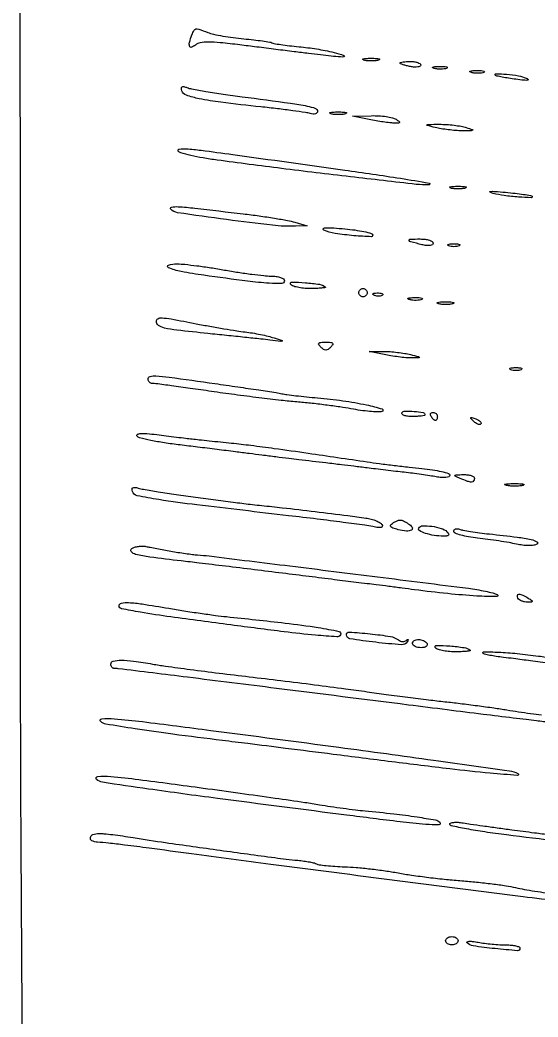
# Model space of a CAD drawing. Extents: x 0 to 1897, y 0 to 3427.
# Drawn here: x 0 to 125.4, y 2353.5 to 2595.1 of the extents above; entities that cross this region are included whole.
import ezdxf

# ---------------------------------------------------------------- set-up
doc = ezdxf.new("R2010")
doc.units = 0
doc.header["$MEASUREMENT"] = 0

msp = doc.modelspace()

# ---------------------------------------------------------------- linework, layer by layer
for points in [[(0, 2693.945209, 0.000071), (0.033176, 2460.079717, 0.001354), (0.251425, 2387.118151, 0.000574), (0.543644, 2344.444757, 0.411873)], [(128.38125, 2424.855206, 0.000406), (124.970811, 2425.269485, 0.001038), (122.5, 2425.562388, -0.0018), (119.371543, 2425.93809, -0.00019), (112.065625, 2426.844981, -0.000235), (103.364616, 2427.932545, -0.000188), (94, 2429.111099, 0.000098), (62.043892, 2433.138691, 0.000306), (40.535741, 2435.831808, 0.000053), (23.803099, 2437.914751, 0.02703), (22.75, 2437.988264, -0.13156), (22.46395, 2438.069672, -0.098821), (22.220312, 2438.290303, -0.086625), (22.056372, 2438.617003, -0.073199), (22, 2439, -0.346321), (22.571444, 2439.726068, -0.058646), (24.446522, 2439.952284, -0.03449), (27.506348, 2439.749893, -0.01058), (32.083219, 2439.029293, 0.009987), (35.226074, 2438.530651, 0.001726), (41.19632, 2437.726295, 0.001877), (48.211439, 2436.832591, 0.001678), (55.5, 2435.956676, -0.00138), (63.161068, 2435.040632, -0.00115), (71.296875, 2434.026037, -0.001161), (78.738584, 2433.063052, -0.003162), (84, 2432.335907, 0.002328), (88.628418, 2431.68838, 0.001616), (93.864401, 2430.997923, 0.00163), (98.896134, 2430.367608, 0.003361), (102.836259, 2429.913934, -0.00349), (106.514016, 2429.489513, -0.002393), (110.681216, 2428.958857, -0.002412), (114.689901, 2428.409184, -0.004895), (117.836259, 2427.930809, 0.002778), (120.644185, 2427.491717, 0.002466), (123.570651, 2427.06548, 0.002475), (126.208414, 2426.707871, 0.007591)], [(128.267187, 2439.173615, 0.000638), (123.55625, 2439.802741, 0.000619), (119.456978, 2440.339696, 0.002623), (117, 2440.645339, -0.007335), (115.245668, 2440.880383, -0.010521), (113.699479, 2441.144039, -0.006665), (112.421162, 2441.407517, -0.140927), (112.083333, 2441.590588, -0.673281), (112.252623, 2442.001315, -0.010267), (115.756752, 2441.910791, -0.013291), (120.286294, 2441.579812, -0.008634), (125.5, 2440.968128, -0.000104), (128.916175, 2440.506685, -0.000043), (133.528125, 2439.882338, -0.000043), (138.467518, 2439.212796, -0.000055)], [(139.5, 2380.463853, -0.001672), (121.736096, 2382.657736, -0.00037), (91.303242, 2386.542491, -0.000384), (60.717358, 2390.493606, -0.001434), (41.5, 2393.047169, 0.00048), (31.249408, 2394.429151, 0.002228), (25.324595, 2395.195289, 0.003725), (21.430102, 2395.651813, 0.011045), (18.75, 2395.88598, -0.09993), (17.42182, 2396.24537, -0.333429), (17.042225, 2397.004526, -0.26739), (17.66832, 2397.743998, -0.086635), (19.134703, 2398, -0.025116), (20.330217, 2397.93991, -0.005109), (22.438705, 2397.70563, -0.005373), (24.886916, 2397.381518, -0.005015), (27.384703, 2396.997889, 0.00512), (35.228515, 2395.794872, 0.00119), (48.432858, 2393.939944, 0.000939), (61.671969, 2392.137572, 0.009346), (67.234968, 2391.49646, -0.010443), (68.725389, 2391.32138, -0.012637), (70.114804, 2391.092746, -0.011286), (71.267623, 2390.845903, -0.080188), (71.793816, 2390.627428, 0.105701), (72.379828, 2390.418184, 0.00742), (74.120895, 2390.212669, 0.010241), (76.223123, 2390.039529, 0.007527), (78.558849, 2389.930509, -0.013698), (81.334958, 2389.766578, -0.006986), (84.811037, 2389.416584, -0.006935), (88.386935, 2388.955662, -0.010328), (91.5, 2388.4446, 0.009965), (94.785033, 2387.90286, 0.005102), (98.924878, 2387.347698, 0.005067), (103.20247, 2386.862397, 0.007597), (106.946394, 2386.533435, -0.007189), (110.514052, 2386.222891, -0.006215), (114.249281, 2385.796611, -0.006266), (117.625304, 2385.325699, -0.018072), (119.946394, 2384.885891, 0.011051), (122.050306, 2384.456559, 0.006149), (124.631128, 2384.021773, 0.00613), (127.254951, 2383.645746, 0.009866)]]:
    msp.add_lwpolyline(points, format="xyb")
for points in [[(45.444606, 2592.021061, 0.036966), (46.835539, 2591.606862, 0.010289), (49.067804, 2591.166091, 0.010326), (51.622199, 2590.77031, 0.010667), (54.163213, 2590.485205, -0.004972), (56.562677, 2590.243623, -0.007097), (58.686805, 2589.977836, -0.004199), (60.46357, 2589.714625, -0.099857), (60.93521, 2589.540042, 0.098196), (61.404445, 2589.364594, 0.004336), (63.132061, 2589.097528, 0.007188), (65.199514, 2588.826551, 0.00506), (67.531703, 2588.578808, -0.016588), (71.77052, 2588.02944, -0.016246), (75.993451, 2587.197353, -0.033645), (78.378818, 2586.47434, -0.803369), (78.322359, 2586.085953, -0.039991), (77.54311, 2586.091471, -0.00273), (75.339708, 2586.295822, -0.00389), (72.712844, 2586.57457, -0.002909), (69.822359, 2586.921101, -0.000036), (66.357165, 2587.35725, -0.000017), (61.923254, 2587.915808, -0.000017), (57.30382, 2588.498061, -0.000025), (53.214251, 2589.013877, 0.006459), (48.46807, 2589.550564, 0.025939), (45.552014, 2589.690103, 0.043165), (43.641928, 2589.5171, 0.129751), (42.464251, 2588.970331, -0.086746), (41.544573, 2588.444166, -0.417072), (41.054078, 2588.677282, -0.152287), (41.021017, 2589.632211, -0.024696), (41.606989, 2591.418213, -0.02833), (42.123046, 2592.564397, -0.238177), (42.569706, 2592.885609, -0.124434), (43.259144, 2592.822155, -0.005987)], [(86.75, 2585.310674, -0.039571), (85.952734, 2585.168469, -0.024357), (85, 2585.122029, -0.024357), (84.047266, 2585.168469, -0.039571), (83.25, 2585.310674, -0.161593), (82.99086, 2585.478988, -0.542911), (83.042187, 2585.633659, -0.052887), (83.748017, 2585.740287, -0.011065), (85, 2585.767997, -0.011065), (86.251983, 2585.740287, -0.052887), (86.957813, 2585.633659, -0.542911), (87.00914, 2585.478988, -0.161593)], [(97, 2584.138672, -0.285831), (96.816555, 2583.843992, -0.076393), (96.265625, 2583.670744, -0.053628), (95.458177, 2583.634359, -0.031701), (94.5, 2583.755249, -0.013875), (93.5418, 2583.966135, -0.021857), (92.734375, 2584.2054, -0.017542), (92.114399, 2584.443639, -0.300822), (92, 2584.616577, -0.347462), (92.119163, 2584.767351, -0.020244), (92.734375, 2584.88737, -0.023639), (93.541581, 2584.972369, -0.014412), (94.5, 2585, -0.032714), (95.457653, 2584.937276, -0.050289), (96.265625, 2584.746985, -0.064968), (96.823693, 2584.469414, -0.249889)], [(103.269032, 2583.344063, -0.06278), (102.671085, 2583.185595, -0.030339), (101.880008, 2583.127736, -0.029507), (101.036634, 2583.167106, -0.037336), (100.269032, 2583.307009, -0.087174), (99.883358, 2583.48334, -0.597527), (99.900903, 2583.643467, -0.080377), (100.431793, 2583.764444, -0.012823), (101.5, 2583.805051, -0.014395), (102.580113, 2583.787295, -0.052471), (103.257153, 2583.684921, -0.333666), (103.386009, 2583.52287, -0.31318)], [(112.269032, 2582.344063, -0.06278), (111.671085, 2582.185595, -0.030339), (110.880008, 2582.127736, -0.029507), (110.036634, 2582.167106, -0.037336), (109.269032, 2582.307009, -0.087174), (108.883358, 2582.48334, -0.597527), (108.900903, 2582.643467, -0.080377), (109.431793, 2582.764444, -0.012823), (110.5, 2582.805051, -0.014395), (111.580113, 2582.787295, -0.052471), (112.257153, 2582.684921, -0.333666), (112.386009, 2582.52287, -0.31318)], [(122.5, 2580.973867, -0.099315), (122.949712, 2580.656321, -0.617618), (122.877594, 2580.457856, -0.054818), (121.959551, 2580.452186, -0.007028), (120, 2580.683311, -0.006212), (118.245648, 2580.937492, -0.008927), (116.699479, 2581.209531, -0.005386), (115.413955, 2581.473851, -0.125696), (115.083333, 2581.639159, -0.697759), (115.230997, 2582.029841, -0.020116), (117.749732, 2581.905726, -0.019461), (120.642789, 2581.532263, -0.062466)], [(53.780347, 2576.468135, -0.000944), (65.462909, 2574.879313, -0.014252), (69.504431, 2574.204015, -0.041509), (71.476879, 2573.643158, -0.312295), (72, 2572.887299, -0.195921), (71.858901, 2572.541029, -0.130265), (71.485938, 2572.318556, -0.089564), (70.92006, 2572.26171, -0.05278), (70.25, 2572.386406, 0.03597), (69.096099, 2572.641467, 0.002895), (66.012607, 2573.075512, 0.003895), (62.323296, 2573.543835, 0.002981), (58.282278, 2574.000429, -0.003847), (48.642437, 2575.106552, -0.020189), (43.379141, 2575.968436, -0.033599), (40.27094, 2576.828186, -0.232038), (39.19213, 2577.923611, -0.067021), (39.079645, 2578.51516, -0.272363), (39.24149, 2578.827745, -0.196306), (39.654113, 2578.900075, -0.038082), (40.393898, 2578.679089, 0.047747), (41.539542, 2578.360806, 0.002969), (45.013721, 2577.765782, 0.004373), (49.169803, 2577.116634, 0.003228)], [(78.75, 2572.310674, -0.039571), (77.952734, 2572.168469, -0.024357), (77, 2572.122029, -0.024357), (76.047266, 2572.168469, -0.039571), (75.25, 2572.310674, -0.161593), (74.99086, 2572.478988, -0.542911), (75.042187, 2572.633659, -0.052887), (75.748017, 2572.740287, -0.011065), (77, 2572.767997, -0.011065), (78.251983, 2572.740287, -0.052887), (78.957813, 2572.633659, -0.542911), (79.00914, 2572.478988, -0.161593)], [(91, 2571, -0.015263), (91.780775, 2570.460949, -0.373733), (91.834137, 2570.223096, -0.269888), (91.58918, 2570.073263, -0.010725), (90.5, 2570.072942, -0.023499), (89.46571, 2570.143533, -0.007203), (87.9125, 2570.345869, -0.007191), (86.178115, 2570.622787, -0.007814), (84.5, 2570.942631), (80.5, 2571.770002), (85, 2571.869688, -0.020115), (86.83278, 2571.836557, -0.021415), (88.61875, 2571.655338, -0.021604), (90.133223, 2571.368554, -0.086058)], [(108, 2569, -0.005496), (109.501699, 2568.500807, -0.594682), (109.529991, 2568.331811, -0.166507), (109.196512, 2568.216211, -0.002256), (107, 2568.217995, -0.017344), (105.44154, 2568.28038, -0.011261), (103.646875, 2568.455396, -0.011325), (101.900388, 2568.70576, -0.021037), (100.5, 2569, -0.00268), (98.532571, 2569.51187, -0.619325), (98.502934, 2569.656667, -0.165005), (98.806442, 2569.762873, -0.001222), (101.5, 2569.782005, -0.017333), (103.214621, 2569.730546, -0.013768), (105.059375, 2569.559978, -0.01399), (106.762172, 2569.30661, -0.033574)], [(51.5, 2562.461768, -0.000509), (78.576775, 2558.685349, -0.003383), (92.068324, 2556.696474, -0.007126), (99.026208, 2555.520854, -0.891543), (99, 2555.130754, -0.04011), (95.881845, 2555.232783, -0.000786), (79.990564, 2557.059661, -0.002109), (63.289224, 2559.077717, -0.002591), (47.716423, 2561.108106, -0.009468), (44.306453, 2561.636616, -0.013895), (41.333023, 2562.240871, -0.00918), (38.909968, 2562.850899, -0.190306), (38.320084, 2563.29111, -0.548738), (38.558454, 2563.784355, -0.044959), (40.29597, 2563.831308, -0.016608), (43.839515, 2563.489883, -0.002073)], [(107.75, 2554.310674, -0.039571), (106.952734, 2554.168469, -0.024357), (106, 2554.122029, -0.024357), (105.047266, 2554.168469, -0.039571), (104.25, 2554.310674, -0.161593), (103.99086, 2554.478988, -0.542911), (104.042187, 2554.633659, -0.052887), (104.748017, 2554.740287, -0.011065), (106, 2554.767997, -0.011065), (107.251983, 2554.740287, -0.052887), (107.957813, 2554.633659, -0.542911), (108.00914, 2554.478988, -0.161593)], [(123.916667, 2552.374801, -0.696391), (123.766946, 2551.99815, -0.011884), (120.644078, 2552.14792, -0.015883), (117.177898, 2552.507785, -0.032478), (114.5, 2553.051029, -0.052633), (113.7463, 2553.343577, -0.752692), (113.780696, 2553.51767, -0.040001), (114.921779, 2553.523751, -0.004522), (117.5, 2553.307515, -0.005178), (119.829405, 2553.066558, -0.007729), (121.859896, 2552.803391, -0.00384), (123.567603, 2552.541754, -0.144198)], [(54, 2548.097442, -0.00509), (57.857065, 2547.599892, -0.005562), (61.590625, 2547.037179, -0.005228), (64.773353, 2546.487004, -0.027397), (66.5, 2546.071032), (69.5, 2545.171905), (66.708395, 2545.085953, -0.035938), (61.101889, 2545.31631, -0.005506), (50.013864, 2546.697425, -0.002027), (38.15053, 2548.356977, -0.162869), (36.5, 2549.186985, -0.595465), (36.657462, 2549.710432, -0.066752), (38.246967, 2549.82368, -0.013112), (42.323445, 2549.462371, -0.000871)], [(85.265086, 2543.134914, -0.678278), (85.015285, 2542.554784, -0.014868), (80.804048, 2542.797341, -0.017208), (76.245575, 2543.354777, -0.065398), (73.5, 2544.16425, -0.400124), (73.378267, 2544.45851, -0.288183), (73.681999, 2544.684963, -0.033412), (75.238404, 2544.704728, -0.007017), (77.956222, 2544.51926, -0.011157), (80.491252, 2544.253424, -0.015099), (82.766393, 2543.89328, -0.012034), (84.620847, 2543.49558, -0.138392)], [(100, 2540.980948, -0.263874), (99.796269, 2540.621789, -0.102581), (99.237202, 2540.427558, -0.062172), (98.363344, 2540.42254, -0.029261), (97.25, 2540.621624, -0.005544), (94.590754, 2541.290848, -0.260572), (94.203943, 2541.664006, -0.493365), (94.418445, 2541.962508, -0.007762), (96.833333, 2542, -0.030509), (98.046504, 2541.925905, -0.047371), (99.069792, 2541.700653, -0.060308), (99.781173, 2541.372839, -0.260279)], [(106.25, 2540.337719, -0.057986), (105.679992, 2540.181385, -0.037979), (105, 2540.12966, -0.037979), (104.320008, 2540.181385, -0.057986), (103.75, 2540.337719, -0.174857), (103.540618, 2540.525001, -0.447206), (103.601562, 2540.693942, -0.078554), (104.10856, 2540.810911, -0.017491), (105, 2540.842105, -0.017491), (105.89144, 2540.810911, -0.078554), (106.398438, 2540.693942, -0.447206), (106.459382, 2540.525001, -0.174857)], [(49.5, 2534.484787, 0.006127), (52.801172, 2533.930016, 0.006185), (56.104687, 2533.458167, 0.006048), (58.991109, 2533.117715, 0.024819), (60.75, 2533.019675, -0.032571), (61.994941, 2532.930918, -0.049959), (63.045313, 2532.678183, -0.064307), (63.771366, 2532.314475, -0.249481), (64, 2531.884777, -0.404309), (63.351386, 2531.213771, -0.025348), (60.329946, 2531.264393, -0.015373), (55.066747, 2531.782807, -0.002284), (44.5, 2533.201827, -0.012135), (39.012791, 2534.10047, -0.054595), (35.907181, 2535.046465, -0.699786), (35.941216, 2535.663215, -0.076301), (38.05, 2535.965112, -0.023486), (39.892554, 2535.859833, -0.006134), (42.836562, 2535.515875, -0.006219), (46.184139, 2535.040675, -0.006325)], [(73.916667, 2530.360841, -0.636433), (73.876484, 2530.219228, -0.015827), (73.004315, 2530.105997, -0.016108), (71.772995, 2530.025553, -0.008257), (70.225684, 2530, -0.023134), (68.606552, 2530.074956, -0.030046), (67.138827, 2530.300678, -0.030725), (65.980156, 2530.62647, -0.172092), (65.485423, 2531.023586, -0.591123), (65.786952, 2531.557423, -0.016838), (69.059739, 2531.410799, -0.017723), (72.488079, 2531.01866, -0.142042)], [(84, 2529, -0.099038), (83.923658, 2528.618362, -0.097945), (83.70625, 2528.29375, -0.097945), (83.381638, 2528.076342, -0.099038), (83, 2528, -0.099038), (82.618362, 2528.076342, -0.097945), (82.29375, 2528.29375, -0.097945), (82.076342, 2528.618362, -0.099038), (82, 2529, -0.099038), (82.076342, 2529.381638, -0.097945), (82.29375, 2529.70625, -0.097945), (82.618362, 2529.923658, -0.099038), (83, 2530, -0.099038), (83.381638, 2529.923658, -0.097945), (83.70625, 2529.70625, -0.097945), (83.923658, 2529.381638, -0.099038)], [(87.729167, 2528.395833, -0.126455), (87.402231, 2528.202593, -0.060344), (86.916927, 2528.123424, -0.05415), (86.359369, 2528.160852, -0.051402), (85.8125, 2528.316886, -0.054073), (85.395823, 2528.538436, -0.470617), (85.37858, 2528.720685, -0.168741), (85.670344, 2528.862007, -0.018894), (86.416667, 2528.921053, -0.028489), (87.112848, 2528.910055, -0.077125), (87.592839, 2528.799335, -0.208169), (87.77538, 2528.614691, -0.296942)], [(97.269032, 2527.344063, -0.06278), (96.671085, 2527.185595, -0.030339), (95.880008, 2527.127736, -0.029507), (95.036634, 2527.167106, -0.037336), (94.269032, 2527.307009, -0.087174), (93.883358, 2527.48334, -0.597527), (93.900903, 2527.643467, -0.080377), (94.431793, 2527.764444, -0.012823), (95.5, 2527.805051, -0.014395), (96.580113, 2527.787295, -0.052471), (97.257153, 2527.684921, -0.333666), (97.386009, 2527.52287, -0.31318)], [(104.75, 2526.310674, -0.039571), (103.952734, 2526.168469, -0.024357), (103, 2526.122029, -0.024357), (102.047266, 2526.168469, -0.039571), (101.25, 2526.310674, -0.161593), (100.99086, 2526.478988, -0.542911), (101.042187, 2526.633659, -0.052887), (101.748017, 2526.740287, -0.011065), (103, 2526.767997, -0.011065), (104.251983, 2526.740287, -0.052887), (104.957813, 2526.633659, -0.542911), (105.00914, 2526.478988, -0.161593)], [(42.662032, 2521.471241, 0.003428), (45.956204, 2520.852138, 0.003095), (49.372597, 2520.256094, 0.0031), (52.440292, 2519.759967, 0.00984), (54.5, 2519.481342, -0.013147), (56.250567, 2519.232738, -0.009238), (58.20625, 2518.865056, -0.00933), (60.066314, 2518.443299, -0.019228), (61.5, 2518.030906, -0.002057), (63.448439, 2517.379478, -0.660005), (63.457812, 2517.25843, -0.149509), (63.16157, 2517.203144, -0.000977), (60.5, 2517.508614, 0.002234), (58.278897, 2517.757877, 0.000485), (54.44375, 2518.167167, 0.000506), (50.004693, 2518.632008, 0.000484), (45.5, 2519.094704, -0.002841), (37.987813, 2519.902104, -0.030033), (34.95123, 2520.4321, -0.09472), (33.510644, 2521.078401, -0.24477), (33, 2522.059017, -0.283), (33.392951, 2522.697675, -0.132874), (34.380188, 2522.901338, -0.030819), (36.57277, 2522.631668, -0.002158)], [(75.2, 2515.8, -0.049631), (74.547259, 2515.265408, -0.147822), (74, 2515.1, -0.147822), (73.452741, 2515.265408, -0.049631), (72.8, 2515.8, -0.051663), (72.313616, 2516.398813, -0.354955), (72.35, 2516.75, -0.180052), (72.800928, 2516.95632, -0.018208), (74, 2517, -0.018208), (75.199072, 2516.95632, -0.180052), (75.65, 2516.75, -0.354955), (75.686384, 2516.398813, -0.051663)], [(94.5, 2514, -0.001786), (96.419456, 2513.504276, -0.194683), (96.629111, 2513.347895, -0.571937), (96.562793, 2513.224657, -0.003445), (95, 2513.175944, -0.025546), (93.76466, 2513.209073, -0.00988), (92.059375, 2513.376126, -0.009751), (90.214662, 2513.630278, -0.011889), (88.5, 2513.942631), (84.5, 2514.770002), (88, 2514.766686, -0.017652), (89.558466, 2514.710169, -0.011465), (91.353125, 2514.540104, -0.011532), (93.099599, 2514.293148, -0.021412)], [(121.25, 2510.337719, -0.057986), (120.679992, 2510.181385, -0.037979), (120, 2510.12966, -0.037979), (119.320008, 2510.181385, -0.057986), (118.75, 2510.337719, -0.174857), (118.540618, 2510.525001, -0.447206), (118.601562, 2510.693942, -0.078554), (119.10856, 2510.810911, -0.017491), (120, 2510.842105, -0.017491), (120.89144, 2510.810911, -0.078554), (121.398438, 2510.693942, -0.447206), (121.459382, 2510.525001, -0.174857)], [(47.143928, 2506.979479, -0.000938), (52.724586, 2506.173117, -0.001268), (57.767111, 2505.421782, -0.000852), (61.996833, 2504.77321, -0.013921), (63.407671, 2504.514007, 0.019872), (64.604374, 2504.308832, 0.003795), (66.794753, 2504.039227, 0.004042), (69.358041, 2503.764433, 0.003708), (72, 2503.522562, -0.014396), (78.117815, 2502.830343, -0.016796), (83.876323, 2501.811903, -0.024875), (87.630978, 2500.819607, -0.765983), (87.604153, 2500.218873, -0.063151), (86.5305, 2500.119022, -0.012836), (84.618992, 2500.232066, -0.013342), (82.388722, 2500.481604, -0.012155), (80.104153, 2500.855953, 0.010159), (77.425806, 2501.305817, 0.004757), (73.943095, 2501.784459, 0.004711), (70.280911, 2502.21728, 0.00659), (67, 2502.530032, -0.007479), (63.224328, 2502.896717, -0.002652), (57.833509, 2503.530743, -0.002631), (51.920127, 2504.289648, -0.003094), (46.326839, 2505.072667, 0.001091), (41.200892, 2505.811211, 0.001619), (36.706973, 2506.433846, 0.000703), (32.863832, 2506.948132, 0.032917), (32.076839, 2507, -0.091729), (31.665752, 2507.076057, -0.095924), (31.316321, 2507.29375, -0.099463), (31.082485, 2507.618466, -0.106862), (31, 2508, -0.32726), (31.504236, 2508.687882, -0.092469), (32.904503, 2508.858549, -0.018798), (36.09611, 2508.535995, -0.000828)], [(98, 2499.383423, -0.362071), (97.873529, 2499.231669, -0.014139), (97.101414, 2499.11263, -0.019409), (96.113794, 2499.027605, -0.011767), (94.940983, 2499, -0.026952), (93.804572, 2499.061301, -0.055737), (92.937753, 2499.254355, -0.10349), (92.462476, 2499.53715, -0.359763), (92.417116, 2499.865891, -0.254262), (93.204793, 2500.3161, -0.026877), (95.395258, 2500.244966, -0.026191), (97.535352, 2499.946489, -0.35933)], [(101, 2499, -0.042167), (100.967655, 2498.617151, -0.061769), (100.870461, 2498.29375, -0.081139), (100.727648, 2498.07446, -0.210953), (100.559017, 2498, -0.151918), (100.34829, 2498.065539, -0.038439), (100.066025, 2498.29375, -0.035638), (99.768994, 2498.617226, -0.029505), (99.5, 2499, -0.082592), (99.343488, 2499.3821, -0.161196), (99.3746, 2499.70625, -0.182303), (99.586039, 2499.921712, -0.108972), (99.940983, 2500, -0.093332), (100.345238, 2499.923877, -0.09642), (100.688914, 2499.70625, -0.099167), (100.918938, 2499.381556, -0.105053)], [(111.526461, 2497.193128, -0.20742), (111.220211, 2497.072099, -0.082976), (110.768815, 2497.162781, -0.063152), (110.246577, 2497.441312, -0.043285), (109.733333, 2497.875912, -0.011214), (109.106486, 2498.536448, -0.400052), (109.111181, 2498.729672, -0.286372), (109.336218, 2498.78179, -0.008399), (110.293128, 2498.435707, -0.036269), (110.940734, 2498.133723, -0.070189), (111.395085, 2497.789051, -0.120343), (111.59249, 2497.461316, -0.278911)], [(41.692322, 2493.564268, 0.00109), (43.339774, 2493.384955, 0.000345), (45.79978, 2493.124342, 0.000344), (48.543271, 2492.83752, 0.000383), (51.192322, 2492.564463, -0.005643), (55.892502, 2492.029952, -0.003261), (61.534364, 2491.286365, -0.001894), (69.747725, 2490.117597, -0.000405), (84, 2488.022596, 0.004128), (86.976305, 2487.607715, 0.002365), (90.573437, 2487.153836, 0.002362), (94.194554, 2486.731675, 0.00393), (97.25, 2486.41438, -0.013707), (99.837461, 2486.094436, -0.022056), (102.017188, 2485.664952, -0.017783), (103.692325, 2485.193742, -0.326133), (104, 2484.772212, -0.295034), (103.771508, 2484.418688, -0.075673), (103.083853, 2484.226775, -0.050366), (102.046297, 2484.205552, -0.025543), (100.75, 2484.376703, 0.007048), (99.187214, 2484.642154, 0.003189), (97.132812, 2484.947981, 0.003156), (94.960484, 2485.243239, 0.004314), (93, 2485.479931, -0.000941), (90.951484, 2485.713242, -0.000551), (88.5, 2485.999861, -0.000551), (86.048553, 2486.291957, -0.000939), (84, 2486.542241, 0.000523), (80.797996, 2486.936151, 0.000657), (77.829799, 2487.294192, 0.000428), (74.012576, 2487.746248, 0.000096), (67.5, 2488.510583, -0.001403), (65.091379, 2488.799654, -0.000621), (61.9125, 2489.194232, -0.000615), (58.545697, 2489.62059, -0.000829), (55.5, 2490.015223, 0.001198), (52.129504, 2490.449409, 0.000533), (47.685624, 2491.006233, 0.000528), (42.980996, 2491.585591, 0.000714), (38.727657, 2492.098653, -0.008947), (34.937097, 2492.619347, -0.013273), (31.639637, 2493.22262, -0.008361), (28.941654, 2493.837892, -0.196545), (28.321093, 2494.289478, -0.442906), (28.433551, 2494.680113, -0.097317), (29.195559, 2494.884939, -0.038523), (30.719874, 2494.872072, -0.010756), (33.093436, 2494.61722, 0.000905), (35.397361, 2494.323827, 0.000752), (37.849566, 2494.019806, 0.000759), (40.096872, 2493.748079, 0.002054)], [(110, 2484, -0.163981), (109.78941, 2483.375152, -0.234317), (109.274268, 2483.119714, -0.087053), (108.28872, 2483.292613, -0.014632), (106.5, 2484, -0.009027), (105.343561, 2484.521868, -0.485414), (105.296589, 2484.727088, -0.215481), (105.584787, 2484.872581, -0.004372), (107.25, 2484.929715, -0.034583), (108.303371, 2484.883773, -0.053373), (109.192188, 2484.685604, -0.070412), (109.802156, 2484.37836, -0.24567)], [(42.5, 2479.458359, 0.001237), (47.387533, 2478.799902, 0.00134), (52.15, 2478.183265, 0.00126), (56.235654, 2477.675841, 0.006509), (58.5, 2477.430273, -0.004847), (63.462812, 2476.908738, -0.001258), (71.438329, 2475.972008, -0.001179), (79.359309, 2475.002506, -0.006157), (83.714921, 2474.404405, -0.027951), (84.995738, 2474.138544, -0.03158), (86.186297, 2473.739122, -0.033267), (87.139214, 2473.274878, -0.124988), (87.613546, 2472.816279, -0.194659), (87.686645, 2472.38803, -0.292025), (87.427224, 2472.127723, -0.089204), (86.693163, 2472.097672, -0.0179), (85.398625, 2472.323646, 0.018514), (83.484252, 2472.655398, 0.001367), (78.210846, 2473.354663, 0.0019), (71.91404, 2474.1478, 0.00144), (65, 2474.971807, -0.000874), (42.810547, 2477.590874, -0.008801), (33.57803, 2478.862193, -0.013389), (28.371082, 2479.816254, -0.267109), (27.210493, 2480.854939, -0.088713), (27.129673, 2481.421164, -0.261078), (27.326857, 2481.74573, -0.164945), (27.806518, 2481.836564, -0.036927), (28.631687, 2481.657566, 0.030454), (29.885403, 2481.368584, 0.002096), (33.476183, 2480.783721, 0.002983), (37.767544, 2480.129429, 0.002237)], [(121.761659, 2482.31292, -0.041951), (120.934218, 2482.169017, -0.020826), (119.869594, 2482.119272, -0.020511), (118.754739, 2482.159391, -0.028254), (117.761659, 2482.292739, -0.082665), (117.319562, 2482.45659, -0.67161), (117.339362, 2482.605813, -0.053901), (118.071102, 2482.715166, -0.008901), (119.5, 2482.747817, -0.009782), (120.938425, 2482.726931, -0.038992), (121.814362, 2482.62839, -0.417468), (121.916221, 2482.476221, -0.285845)], [(93.97104, 2473.03906, -0.1027), (94.877181, 2472.162864, -0.432231), (94.731058, 2471.504609, -0.158858), (93.542688, 2471.237229, -0.038052), (91.522978, 2471.583589, -0.018669), (90.254626, 2471.952759, -0.131185), (89.721662, 2472.303045, -0.347785), (89.699282, 2472.681503, -0.09922), (90.154979, 2473.116944, -0.027578), (91.27839, 2473.744947, -0.119312), (92.019328, 2473.908376, -0.112892), (92.77454, 2473.719364, -0.023465)], [(103.325747, 2471.074253, -0.058707), (103.71875, 2470.576276, -0.320621), (103.696196, 2470.253178, -0.196762), (103.328404, 2470.05605, -0.027621), (102.45, 2470.013655, -0.036525), (100.214963, 2470.192885, -0.041352), (98.123594, 2470.695143, -0.049627), (96.64771, 2471.349855, -0.425056), (96.486926, 2471.978847, -0.252734), (97.434048, 2472.523804, -0.039654), (99.659871, 2472.407413, -0.04219), (101.946975, 2471.905955, -0.121906)], [(113.593229, 2470.549503, -0.003648), (120.337125, 2469.776321, -0.023154), (123.738716, 2469.200304, -0.087201), (125.086229, 2468.649536, -0.554788), (125.083719, 2468.051741, -0.11133), (124.353151, 2467.800011, -0.029186), (123.108156, 2467.735557, -0.028158), (121.645099, 2467.827752, -0.025563), (120.152906, 2468.084435, 0.012344), (118.352528, 2468.443357, 0.005007), (115.883979, 2468.846998, 0.004951), (113.218987, 2469.228439, 0.006278), (110.75, 2469.525416, -0.016716), (108.546157, 2469.837292, -0.026507), (106.689063, 2470.26627, -0.024522), (105.296826, 2470.741666, -0.307342), (105, 2471.178945, -0.15019), (105.108109, 2471.530735, -0.152517), (105.394573, 2471.758525, -0.116184), (105.82947, 2471.818819, -0.068316), (106.343229, 2471.698532, 0.046418), (107.180834, 2471.463435, 0.005922), (109.026998, 2471.148384, 0.006893), (111.233176, 2470.829844, 0.005688)], [(36.5, 2466.385144, 0.005781), (38.214615, 2466.092633, 0.004691), (40.059375, 2465.817544, 0.004741), (41.76486, 2465.596022, 0.012257), (43, 2465.478116, -0.012948), (45.768607, 2465.209964, -0.000131), (65.317575, 2462.798992, -0.00046), (86.521493, 2460.158481, -0.000412), (108.5, 2457.382576, -0.010887), (110.560937, 2457.074817, -0.010697), (112.61875, 2456.67607, -0.010629), (114.406663, 2456.249795, -0.03948), (115.5, 2455.870129, -0.812526), (115.396047, 2455.375168, -0.014258), (110.58192, 2455.516728, -0.01111), (103.518869, 2456.083901, -0.007525), (95.5, 2457.029647, 0.000704), (92.490405, 2457.426295, 0.000557), (89.234375, 2457.847069, 0.000563), (86.21149, 2458.230834, 0.001402), (84, 2458.502762, -0.000762), (81.351527, 2458.824979, -0.000119), (76.121875, 2459.470573, -0.000132), (69.955697, 2460.234923, -0.000115), (63.5, 2461.038407, 0.000422), (56.750989, 2461.87419, 0.000371), (49.703125, 2462.735634, 0.000373), (43.341524, 2463.503598, 0.001122), (39, 2464.01454, -0.003665), (31.434411, 2464.943945, -0.029325), (27.984589, 2465.600963, -0.159012), (26.920346, 2466.271475, -0.455726), (27.043847, 2467.027099, -0.066308), (27.740598, 2467.339213, -0.036984), (28.650461, 2467.53771, -0.036173), (29.617163, 2467.604078, -0.048339), (30.491692, 2467.516006, 0.002079), (31.529974, 2467.313294, 0.000654), (33.08506, 2467.018495, 0.000653), (34.82129, 2466.694055, 0.000723)], [(123, 2455, -0.010223), (123.842749, 2454.430616, -0.295079), (123.935744, 2454.199331, -0.343021), (123.761472, 2454.046994, -0.012098), (122.809017, 2454.015313, -0.053738), (122.116349, 2454.083635, -0.049393), (121.433213, 2454.298248, -0.052761), (120.859627, 2454.617978, -0.101161), (120.5, 2455, -0.175918), (120.366526, 2455.640978, -0.372932), (120.722292, 2455.949198, -0.110887), (121.680839, 2455.733972, -0.03301)], [(36, 2452.538299, 0.003603), (39.657133, 2451.93924, 0.002853), (43.61875, 2451.342718, 0.002884), (47.300847, 2450.831415, 0.007186), (50, 2450.511864, -0.002376), (64.168543, 2448.972498, -0.011501), (72.188131, 2447.875257, -0.01231), (77.192866, 2446.945949, -0.519391), (77.557801, 2446.093524, -0.277761), (76.655909, 2445.629295, -0.006036), (71.523381, 2446.033414, -0.008278), (63.934029, 2446.850141, -0.001845), (51, 2448.507533, -0.001297), (36.496459, 2450.458754, -0.008239), (29.145889, 2451.590763, -0.007403), (24.553719, 2452.445791, -0.35709), (24, 2453.122249, -0.358006), (24.545966, 2453.78703, -0.061142), (26.302729, 2453.916398, -0.026183), (29.573137, 2453.585031, -0.004059)], [(91.592009, 2444.872382, 0.074723), (92.07078, 2444.601355, 0.076773), (92.603621, 2444.486281, 0.083398), (93.107123, 2444.540342, 0.116194), (93.502335, 2444.758676, -0.028208), (93.789111, 2444.990425, -0.425624), (93.902667, 2444.969582, -0.261469), (93.91377, 2444.817724, -0.019525), (93.716044, 2444.435646, -0.290021), (92.341114, 2443.702899, -0.010258), (86.085586, 2444.301637, -0.009746), (79.854943, 2445.150651, -0.369532), (79, 2446.149478, -0.433328), (79.669806, 2446.777218, -0.009065), (84.717942, 2446.357535, -0.013766), (89.64081, 2445.720917, -0.127725)], [(98.5, 2444, -0.202618), (98.558599, 2443.621877, -0.181468), (98.33165, 2443.29375, -0.104212), (97.804599, 2443.071541, -0.047867), (97.059017, 2443, -0.0466), (96.270941, 2443.073608, -0.066561), (95.604836, 2443.29375, -0.086673), (95.155423, 2443.618015, -0.195654), (95, 2444, -0.142666), (95.111069, 2444.38134, -0.09965), (95.423289, 2444.70625, -0.08433), (95.890182, 2444.925146, -0.067639), (96.440983, 2445, -0.061875), (97.038022, 2444.925833, -0.051278), (97.640225, 2444.70625, -0.053305), (98.157656, 2444.382836, -0.08825)], [(108.916667, 2442.360841, -0.636433), (108.876484, 2442.219228, -0.015827), (108.004315, 2442.105997, -0.016108), (106.772995, 2442.025553, -0.008257), (105.225684, 2442, -0.023134), (103.606552, 2442.074956, -0.030046), (102.138827, 2442.300678, -0.030725), (100.980156, 2442.62647, -0.172092), (100.485423, 2443.023586, -0.591123), (100.786952, 2443.557423, -0.016838), (104.059739, 2443.410799, -0.017723), (107.488079, 2443.01866, -0.142042)], [(46.192589, 2422.967885, -0.00077), (77.199841, 2418.885526, -0.001859), (100.109978, 2415.746573, -0.000552), (118.427015, 2413.14688, -0.079566), (120.490424, 2412.506586, -0.821024), (120.370969, 2412.064227, -0.006313), (113.803025, 2412.593673, -0.006209), (104.00434, 2413.631092, -0.002197), (90, 2415.352308, 0.000132), (75.826213, 2417.153792, 0.000241), (64.25707, 2418.615442, 0.000284), (55.134882, 2419.758212, 0.000888), (49, 2420.512152, -0.002621), (36.972722, 2422.032574, -0.005941), (27.895931, 2423.33829, -0.002913), (20.795401, 2424.488396, -0.148175), (19.55, 2425.106384, -0.653942), (19.796975, 2425.799474, -0.037592), (22.856544, 2425.784341, -0.011257), (29.627059, 2425.087187, -0.001061)], [(44.362909, 2408.995064, -0.00085), (53.278284, 2407.769436, -0.000985), (61.75973, 2406.571725, -0.000877), (68.936673, 2405.530954, -0.00586), (72.5, 2404.965098, 0.005123), (75.161661, 2404.538405, 0.003458), (78.20625, 2404.103778, 0.003483), (81.156459, 2403.724332, 0.006919), (83.5, 2403.472351, -0.005027), (90.469318, 2402.74966, -0.009376), (96.095439, 2402.001905, -0.005848), (100.553435, 2401.27066, -0.15398), (101.615244, 2400.718089, -0.658723), (101.3781, 2400.123609, -0.025584), (98.186871, 2400.203066, -0.011331), (91.970831, 2400.818655, -0.001541), (79, 2402.441302, -0.00055), (47.772593, 2406.480567, -0.003107), (31.124566, 2408.75792, -0.00163), (19.989223, 2410.388792, -0.154534), (18.55, 2411.093499, -0.651575), (18.808101, 2411.809135, -0.03772), (21.951938, 2411.79118, -0.012128), (28.755386, 2411.071628, -0.001323)], [(119, 2398.891803, 0.001378), (124.506142, 2398.17727, 0.00414), (128.271219, 2397.730867, 0.005475), (131.412942, 2397.419504, 0.004595), (134.75, 2397.156524, -0.034679), (135.611661, 2397.036165, -0.051021), (136.339063, 2396.803104, -0.064449), (136.841044, 2396.501696, -0.229227), (137, 2396.173193, -0.397351), (136.504025, 2395.647628, -0.033517), (134.464221, 2395.666179, -0.011549), (130.328012, 2396.077841, -0.000674), (117.75, 2397.641014, -0.005776), (112.478126, 2398.365368, -0.009497), (108.039062, 2399.114079, -0.003601), (104.316164, 2399.842767, -0.356639), (104, 2400.229644, -0.325558), (104.215893, 2400.526074, -0.053094), (104.954688, 2400.680272, -0.041381), (106.004074, 2400.698068, -0.024426), (107.25, 2400.554656, 0.004639), (109.03463, 2400.27733, 0.001075), (112.042187, 2399.845106, 0.001109), (115.507421, 2399.362548, 0.001086)], [(106, 2372, -0.148195), (105.884432, 2371.618646, -0.098894), (105.559375, 2371.29375, -0.082425), (105.073457, 2371.074694, -0.064853), (104.5, 2371, -0.064853), (103.926543, 2371.074694, -0.082425), (103.440625, 2371.29375, -0.098894), (103.115568, 2371.618646, -0.148195), (103, 2372, -0.148195), (103.115568, 2372.381354, -0.098894), (103.440625, 2372.70625, -0.082425), (103.926543, 2372.925306, -0.064853), (104.5, 2373, -0.064853), (105.073457, 2372.925306, -0.082425), (105.559375, 2372.70625, -0.098894), (105.884432, 2372.381354, -0.148195)], [(117.625, 2371, -0.022825), (118.918466, 2370.940923, -0.036534), (120.008594, 2370.760163, -0.041841), (120.791317, 2370.499919, -0.300095), (121, 2370.183535, -0.437145), (120.367466, 2369.598307, -0.006995), (114.963295, 2370.094959, -0.009531), (109.669676, 2370.758498, -0.172635), (108.184634, 2371.54234, -0.504906), (108.227961, 2371.765353, -0.101886), (108.692517, 2371.879385, -0.040088), (109.624239, 2371.839765, -0.016455), (110.875, 2371.64364, 0.014604), (112.41173, 2371.396844, 0.008742), (114.25, 2371.189069, 0.008749), (116.08861, 2371.046162, 0.015019)]]:
    msp.add_lwpolyline(points, format="xyb", close=True)

doc.saveas('drawing.dxf')
